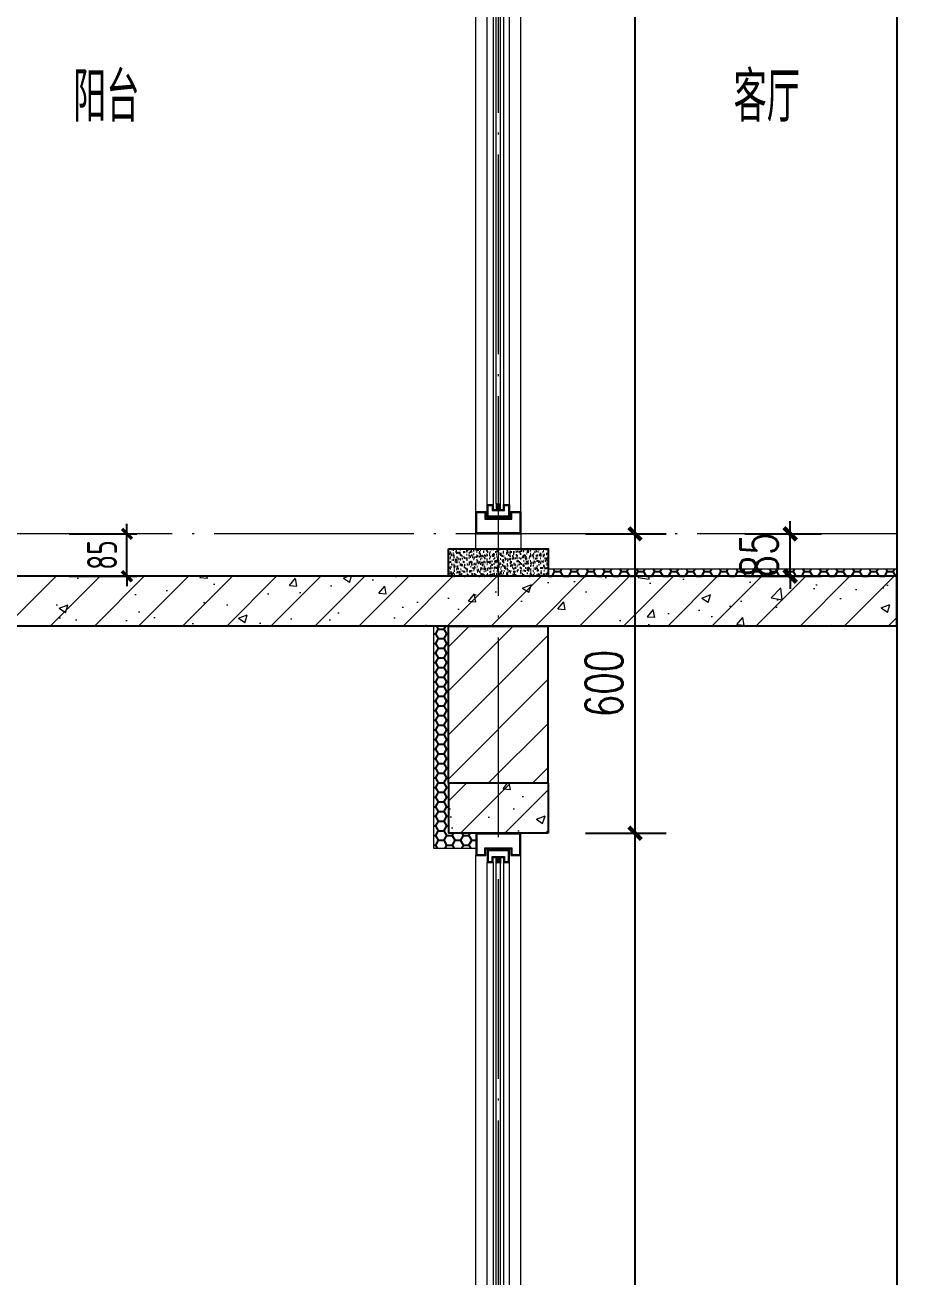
# Model space of a CAD drawing. Extents: x -1712635 to -854203, y -534641 to -21985.
# Drawn here: x -995730 to -993931, y -159580 to -157071 of the extents above; entities that cross this region are included whole.
import ezdxf

# ---------------------------------------------------------------- set-up
doc = ezdxf.new("R2010")
doc.units = 0
doc.header["$LTSCALE"] = 1000
doc.linetypes.add('DOTE', pattern=[2.42, 2, -0.2, 0.02, -0.2])
doc.layers.get('0').update_dxf_attribs({"linetype": 'CONTINUOUS'})
doc.layers.get('Defpoints').update_dxf_attribs({"linetype": 'CONTINUOUS'})
for name, color, linetype in [('DIM', 2, 'CONTINUOUS'), ('DIM_SYMB', 3, 'CONTINUOUS'), ('PUB_DIM', 3, 'CONTINUOUS'), ('PUB_TEXT', 2, 'CONTINUOUS'), ('WALL', 2, 'CONTINUOUS'), ('立面-看线', 251, 'CONTINUOUS')]:
    doc.layers.add(name, color=color, linetype=linetype)
for name, color, linetype, lineweight in [('DOTE', 19, 'DOTE', 9), ('PUB_HATCH', 8, 'CONTINUOUS', 9), ('S_WINDOW', 144, 'CONTINUOUS', 15), ('细细', 250, 'CONTINUOUS', 0)]:
    doc.layers.add(name, color=color, linetype=linetype, lineweight=lineweight)
doc.styles.add('_TCH_DIM_T3', font='SIMPLEX', dxfattribs={"width": 0.705882, "bigfont": 'GBCBIG'})
doc.styles.add('TSSD_DIMENSION', font='Tssdeng.shx', dxfattribs={"width": 0.7, "bigfont": 'tssdchn.shx'})
doc.styles.add('TSSD_REIN', font='tssdeng.shx', dxfattribs={"width": 0.7, "height": 300, "bigfont": 'tssdchn.shx'})
doc.dimstyles.new('_TCH_ARCH&&25', dxfattribs={"dimtxt": 74.375, "dimasz": 25, "dimexe": 62.5, "dimexo": 75, "dimgap": 25, "dimtad": 1, "dimdec": 0, "dimzin": 0, "dimdsep": 46, "dimtxsty": '_TCH_DIM_T3', "dimblk": 'ARCHTICK', "dimcen": 0.09, "dimclrt": 7, "dimazin": 0, "dimtfac": 1, "dimtdec": 0, "dimtix": 1, "dimtmove": 2, "dimatfit": 3, "dimldrblk": 'ARCHTICK', "dimfxl": 0, "dimtolj": 1, "dimtzin": 0, "dimarcsym": 0})
doc.dimstyles.new('TSSD_20_20', dxfattribs={"dimtxt": 60, "dimasz": 20, "dimexe": 20, "dimexo": 50, "dimgap": 20, "dimtad": 1, "dimdec": 0, "dimzin": 0, "dimdsep": 46, "dimtxsty": 'TSSD_DIMENSION', "dimblk": 'ARCHTICK', "dimblk1": 'ARCHTICK', "dimblk2": 'ARCHTICK', "dimcen": 0, "dimdle": 20, "dimclrt": 7, "dimadec": 0, "dimazin": 0, "dimtfac": 1, "dimtdec": 0, "dimtix": 1, "dimtmove": 2, "dimatfit": 3, "dimfxl": 0, "dimtolj": 1, "dimtzin": 0, "dimarcsym": 0})
pattern_1 = [(315, (145053.3697, 680712.4302), (-1.76776695, -1.76776695), []), (315, (145054.5482, 680712.4302), (-1.76776695, -1.76776695), [])]
pattern_2 = [(315, (145053.3697, 678374.192), (-1.76776695, -1.76776695), []), (315, (145054.5482, 678374.192), (-1.76776695, -1.76776695), [])]
pattern_3 = [(45, (-1569657.01, 4552.52), (-44.194174, 44.194174), []), (50, (-1569657.01, 4552.52), (179.315046, -15.688034), [18.75, -206.25]), (355, (-1569657.01, 4552.52), (-34.687833, 188.048033), [15, -165]), (100.4514, (-1569642.07, 4551.21), (144.627345, 172.359886), [15.93505, -175.28553]), (46.1842, (-1569657, 4602.52), (266.81026, -41.37975), [28.125, -309.375]), (96.6356, (-1569634.78, 4599.07), (233.66568, 243.52947), [23.90257, -262.92825]), (351.1842, (-1569657, 4602.52), (233.66549, 243.52965), [22.5, -247.5]), (21, (-1569632.01, 4590.02), (149.226763, -100.654723), [18.75, -206.25]), (326, (-1569632.01, 4590.02), (60.828833, 181.28751), [15, -165]), (71.4514, (-1569619.58, 4581.63), (210.055657, 80.632624), [15.93505, -175.28553]), (37.5, (-1569657.01, 4552.52), (3.039964, 83.2234635), [0, -163, 0, -167.5, 0, -165.625]), (7.5, (-1569657.01, 4552.52), (65.767384, 98.602928), [0, -95.5, 0, -159.25, 0, -63.125]), (327.5, (-1569712.76, 4552.52), (133.455609, -5.638718), [0, -62.5, 0, -195, 0, -258.75]), (317.5, (-1569737.76, 4552.52), (145.796542, 25.026246), [0, -81.25, 0, -129.5, 0, -183.75])]

# ---------------------------------------------------------------- blocks, each defined once
blk = doc.blocks.new('afzdfsregf')
at = {"layer": '细细'}
h = blk.add_hatch(dxfattribs=at)
h.set_pattern_fill('金属', color=256, style=0)
h.set_pattern_definition(pattern_1)
h.paths.add_polyline_path([(221063.8, 608913.8), (221043.8, 608913.8), (221043.8, 608927.3), (220993.8, 608927.3), (220993.8, 608913.8), (220973.8, 608913.8), (220973.8, 608958.8), (221063.8, 608958.8)])
h.paths.add_polyline_path([(221045.8, 608929.3), (221045.8, 608915.8), (221061.8, 608915.8), (221061.8, 608956.8), (220975.8, 608956.8), (220975.8, 608915.8), (220991.8, 608915.8), (220991.8, 608929.3)], flags=16)
h = blk.add_hatch(dxfattribs=at)
h.set_pattern_fill('金属', color=256, style=0)
h.set_pattern_definition(pattern_1)
h.paths.add_polyline_path([(220996.3, 608925.3), (220996.3, 608900.3), (221008.3, 608900.3), (221008.3, 608910.3), (221029.3, 608910.3), (221029.3, 608900.3), (221041.3, 608900.3), (221041.3, 608925.3)])
h.paths.add_polyline_path([(221039.3, 608923.3), (221039.3, 608902.3), (221031.3, 608902.3), (221031.3, 608912.3), (221006.3, 608912.3), (221006.3, 608902.3), (220998.3, 608902.3), (220998.3, 608923.3)], flags=16)
h = blk.add_hatch(color=256, dxfattribs=at)
edge = h.paths.add_edge_path()
edge.add_line((221023.3, 608910.3), (221023.3, 608898.3))
edge.add_arc((221018.8, 608890), 9.44, 61.5175, 118.4825)
edge.add_line((221014.3, 608898.3), (221014.3, 608910.3))
edge.add_arc((221018.8, 608918.6), 9.44, 241.5175, 298.4825)
h = blk.add_hatch(dxfattribs=at)
h.set_pattern_fill('金属', color=256, style=0)
h.set_pattern_definition(pattern_2)
h.paths.add_polyline_path([(221063.8, 606703.8), (221043.8, 606703.8), (221043.8, 606690.3), (220993.8, 606690.3), (220993.8, 606703.8), (220973.8, 606703.8), (220973.8, 606658.8), (221063.8, 606658.8)])
h.paths.add_polyline_path([(221045.8, 606688.3), (221045.8, 606701.8), (221061.8, 606701.8), (221061.8, 606660.8), (220975.8, 606660.8), (220975.8, 606701.8), (220991.8, 606701.8), (220991.8, 606688.3)], flags=16)
h = blk.add_hatch(dxfattribs=at)
h.set_pattern_fill('金属', color=256, style=0)
h.set_pattern_definition(pattern_2)
h.paths.add_polyline_path([(220996.3, 606692.3), (220996.3, 606717.3), (221008.3, 606717.3), (221008.3, 606707.3), (221029.3, 606707.3), (221029.3, 606717.3), (221041.3, 606717.3), (221041.3, 606692.3)])
h.paths.add_polyline_path([(221039.3, 606694.3), (221039.3, 606715.3), (221031.3, 606715.3), (221031.3, 606705.3), (221006.3, 606705.3), (221006.3, 606715.3), (220998.3, 606715.3), (220998.3, 606694.3)], flags=16)
h = blk.add_hatch(color=256, dxfattribs=at)
edge = h.paths.add_edge_path()
edge.add_line((221023.3, 606707.3), (221023.3, 606719.3))
edge.add_arc((221018.8, 606727.6), 9.44, 241.5175, 298.4825, ccw=False)
edge.add_line((221014.3, 606719.3), (221014.3, 606707.3))
edge.add_arc((221018.8, 606699), 9.44, 61.5175, 118.4825, ccw=False)
at = {"layer": 'S_WINDOW'}
for p, q in [((220973.8, 606703.8), (220973.8, 608913.8)), ((221063.8, 606703.8), (221063.8, 608913.8)), ((220996.3, 606717.3), (220996.3, 608900.3)), ((221041.3, 606717.3), (221041.3, 608900.3))]:
    blk.add_line(p, q, dxfattribs=at)
for points in [[(220973.8, 608958.8), (220973.8, 608913.8), (220993.8, 608913.8), (220993.8, 608927.3), (221043.8, 608927.3), (221043.8, 608913.8), (221063.8, 608913.8), (221063.8, 608958.8)], [(220975.8, 608956.8), (220975.8, 608915.8), (220991.8, 608915.8), (220991.8, 608929.3), (221045.8, 608929.3), (221045.8, 608915.8), (221061.8, 608915.8), (221061.8, 608956.8)], [(220996.3, 608925.3), (220996.3, 608900.3), (221008.3, 608900.3), (221008.3, 608910.3), (221029.3, 608910.3), (221029.3, 608900.3), (221041.3, 608900.3), (221041.3, 608925.3)], [(220998.3, 608923.3), (220998.3, 608902.3), (221006.3, 608902.3), (221006.3, 608912.3), (221031.3, 608912.3), (221031.3, 608902.3), (221039.3, 608902.3), (221039.3, 608923.3)], [(220973.8, 606658.8), (220973.8, 606703.8), (220993.8, 606703.8), (220993.8, 606690.3), (221043.8, 606690.3), (221043.8, 606703.8), (221063.8, 606703.8), (221063.8, 606658.8)], [(220975.8, 606660.8), (220975.8, 606701.8), (220991.8, 606701.8), (220991.8, 606688.3), (221045.8, 606688.3), (221045.8, 606701.8), (221061.8, 606701.8), (221061.8, 606660.8)], [(220996.3, 606692.3), (220996.3, 606717.3), (221008.3, 606717.3), (221008.3, 606707.3), (221029.3, 606707.3), (221029.3, 606717.3), (221041.3, 606717.3), (221041.3, 606692.3)], [(220998.3, 606694.3), (220998.3, 606715.3), (221006.3, 606715.3), (221006.3, 606705.3), (221031.3, 606705.3), (221031.3, 606715.3), (221039.3, 606715.3), (221039.3, 606694.3)]]:
    blk.add_lwpolyline(points, close=True, dxfattribs=at)
at = {"layer": '细细'}
for points in [[(221014.3, 606719.3), (221014.3, 608910.3)], [(221023.3, 606719.3), (221023.3, 608910.3)], [(221008.3, 608900.3), (221008.3, 606717.3)], [(221029.3, 608900.3), (221029.3, 606717.3)]]:
    blk.add_lwpolyline(points, dxfattribs=at)
for points in [[(221023.3, 608910.3), (221023.3, 608898.3, 0.253805), (221014.3, 608898.3), (221014.3, 608910.3, 0.253805)], [(221023.3, 606707.3), (221023.3, 606719.3, -0.253805), (221014.3, 606719.3), (221014.3, 606707.3, -0.253805)]]:
    blk.add_lwpolyline(points, format="xyb", close=True, dxfattribs=at)
blk = doc.blocks.new('_ArchTick')
at = {"color": 0, "const_width": 0.35}
blk.add_lwpolyline([(-0.5, -0.5), (0.5, 0.5)], dxfattribs=at)
blk = doc.blocks.new('*D3041')
at = {"layer": 'Defpoints', "color": 0}
for p in [(-994681.8, -158690.5), (-994507.9, -158690.5), (-994681.8, -160990.5)]:
    blk.add_point(p, dxfattribs=at)
at = {"layer": 'PUB_DIM', "color": 0, "lineweight": -2}
for p, q in [((-994606.8, -158690.5), (-994445.4, -158690.5)), ((-994507.9, -160990.5), (-994507.9, -158690.5)), ((-994606.8, -160990.5), (-994445.4, -160990.5))]:
    blk.add_line(p, q, dxfattribs=at)
at = {"layer": 'PUB_DIM', "color": 0, "lineweight": -2, "xscale": 25, "yscale": 25, "zscale": 25}
for p, rotation in [((-994507.9, -158690.5), 90), ((-994507.9, -160990.5), 270)]:
    blk.add_blockref('_ArchTick', p, dxfattribs=dict(at, rotation=rotation))
at = {"layer": 'PUB_DIM', "color": 7, "insert": (-994570, -159840.5), "char_height": 74.38, "attachment_point": 5, "rotation": 90, "style": '_TCH_DIM_T3'}
blk.add_mtext('\\A1;2300', dxfattribs=at)
blk = doc.blocks.new('*D3042')
at = {"layer": 'Defpoints', "color": 0}
for p in [(-994681.8, -158090.5), (-994507.9, -158090.5), (-994681.8, -158690.5)]:
    blk.add_point(p, dxfattribs=at)
at = {"layer": 'PUB_DIM', "color": 0, "lineweight": -2}
for p, q in [((-994606.8, -158090.5), (-994445.4, -158090.5)), ((-994507.9, -158690.5), (-994507.9, -158090.5)), ((-994606.8, -158690.5), (-994445.4, -158690.5))]:
    blk.add_line(p, q, dxfattribs=at)
at = {"layer": 'PUB_DIM', "color": 0, "lineweight": -2, "xscale": 25, "yscale": 25, "zscale": 25}
for p, rotation in [((-994507.9, -158090.5), 90), ((-994507.9, -158690.5), 270)]:
    blk.add_blockref('_ArchTick', p, dxfattribs=dict(at, rotation=rotation))
at = {"layer": 'PUB_DIM', "color": 7, "insert": (-994570, -158390.5), "char_height": 74.38, "attachment_point": 5, "rotation": 90, "style": '_TCH_DIM_T3'}
blk.add_mtext('\\A1;600', dxfattribs=at)
blk = doc.blocks.new('*D3043')
at = {"layer": 'Defpoints', "color": 0}
for p in [(-994681.8, -155790.5), (-994507.9, -155790.5), (-994681.8, -158090.5)]:
    blk.add_point(p, dxfattribs=at)
at = {"layer": 'PUB_DIM', "color": 0, "lineweight": -2}
for p, q in [((-994606.8, -155790.5), (-994445.4, -155790.5)), ((-994507.9, -158090.5), (-994507.9, -155790.5)), ((-994606.8, -158090.5), (-994445.4, -158090.5))]:
    blk.add_line(p, q, dxfattribs=at)
at = {"layer": 'PUB_DIM', "color": 0, "lineweight": -2, "xscale": 25, "yscale": 25, "zscale": 25}
for p, rotation in [((-994507.9, -155790.5), 90), ((-994507.9, -158090.5), 270)]:
    blk.add_blockref('_ArchTick', p, dxfattribs=dict(at, rotation=rotation))
at = {"layer": 'PUB_DIM', "color": 7, "insert": (-994570, -156940.5), "char_height": 74.38, "attachment_point": 5, "rotation": 90, "style": '_TCH_DIM_T3'}
blk.add_mtext('\\A1;2300', dxfattribs=at)
blk = doc.blocks.new('*D3073')
at = {"layer": 'Defpoints', "color": 0}
for p in [(-995692, -158090.5), (-995526, -158090.5), (-995692, -158175.5)]:
    blk.add_point(p, dxfattribs=at)
at = {"layer": 'DIM', "color": 0, "lineweight": -2}
for p, q in [((-995642, -158090.5), (-995506, -158090.5)), ((-995526, -158090.5), (-995526, -158070.5)), ((-995526, -158175.5), (-995526, -158090.5)), ((-995642, -158175.5), (-995506, -158175.5)), ((-995526, -158175.5), (-995526, -158195.5))]:
    blk.add_line(p, q, dxfattribs=at)
at = {"layer": 'DIM', "color": 0, "lineweight": -2, "xscale": 20, "yscale": 20, "zscale": 20}
for p, rotation in [((-995526, -158090.5), 270), ((-995526, -158175.5), 90)]:
    blk.add_blockref('_ArchTick', p, dxfattribs=dict(at, rotation=rotation))
at = {"layer": 'DIM', "color": 7, "insert": (-995576, -158133), "char_height": 60, "attachment_point": 5, "rotation": 90, "style": 'TSSD_DIMENSION'}
blk.add_mtext('\\A1;85', dxfattribs=at)
blk = doc.blocks.new('*D3074')
at = {"layer": 'Defpoints', "color": 0}
for p in [(-994362.9, -158090.5), (-994196.9, -158090.5), (-994362.9, -158175.5)]:
    blk.add_point(p, dxfattribs=at)
at = {"layer": 'PUB_DIM', "color": 0, "lineweight": -2}
for p, q in [((-994196.9, -158090.5), (-994196.9, -158065.5)), ((-994287.9, -158090.5), (-994134.4, -158090.5)), ((-994196.9, -158175.5), (-994196.9, -158090.5)), ((-994287.9, -158175.5), (-994134.4, -158175.5)), ((-994196.9, -158175.5), (-994196.9, -158200.5))]:
    blk.add_line(p, q, dxfattribs=at)
at = {"layer": 'PUB_DIM', "color": 0, "lineweight": -2, "xscale": 25, "yscale": 25, "zscale": 25}
for p, rotation in [((-994196.9, -158090.5), 270), ((-994196.9, -158175.5), 90)]:
    blk.add_blockref('_ArchTick', p, dxfattribs=dict(at, rotation=rotation))
at = {"layer": 'PUB_DIM', "color": 7, "insert": (-994259.1, -158133), "char_height": 74.38, "attachment_point": 5, "rotation": 90, "style": '_TCH_DIM_T3'}
blk.add_mtext('\\A1;85', dxfattribs=at)
blk = doc.blocks.new('20210902.15310664')
at = {"layer": 'DOTE', "color": 1, "linetype": 'DOTE', "ltscale": 0.2}
for p, q in [((86857.8, -133245.9), (86857.8, -113645.9)), ((87656.3, -126345.9), (83887.6, -126345.9))]:
    blk.add_line(p, q, dxfattribs=at)

msp = doc.modelspace()

# ---------------------------------------------------------------- hatches: boundary and pattern name
at = {"layer": 'PUB_HATCH'}
h = msp.add_hatch(dxfattribs=at)
h.set_pattern_fill('钢筋混凝土', color=256, scale=25, style=0)
h.set_pattern_definition(pattern_3)
h.paths.add_polyline_path([(-996481.83, -158175.52), (-996481.83, -158275.52), (-993983.3, -158275.52), (-993983.3, -158175.52)])
h = msp.add_hatch(dxfattribs=at)
h.set_pattern_fill('普通砖', color=256, scale=25, style=0)
h.set_pattern_definition([(45, (-1569657.01, 4597.395), (-44.1941915, 44.1941915), [])])
h.paths.add_polyline_path([(-994881.83, -158590.52), (-994681.83, -158590.52), (-994681.83, -158275.52), (-994881.83, -158275.52)])
h = msp.add_hatch(dxfattribs=at)
h.set_pattern_fill('钢筋混凝土', color=256, scale=25, style=0)
h.set_pattern_definition(pattern_3)
h.paths.add_polyline_path([(-994881.83, -158590.52), (-994881.83, -158690.52), (-994681.83, -158690.52), (-994681.83, -158590.52)])
at = {"layer": '立面-看线'}
h = msp.add_hatch(dxfattribs=at)
h.set_pattern_fill('碎沙', color=256, scale=4)
h.set_pattern_definition([(37.5, (-1795935.0695, -543537.4675), (-0.32000626, 9.78826475), [0, -7.7216, 0, -8.636, 0, -8.255]), (7.5, (-1795935.07, -543537.467), (8.99046566, 14.33650201), [0, -4.1656, 0, -6.9596, 0, -2.667]), (327.5, (-1795941.318, -543537.4675), (15.819847405, 0.02874369), [0, -2.54, 0, -9.144, 0, -11.938]), (317.5, (-1795941.318, -543537.467), (15.27112905, 4.45858647), [0, -1.27, 0, -5.9944, 0, -6.858])])
h.paths.add_polyline_path([(-994881.83, -158175.52), (-994681.83, -158175.52), (-994681.83, -158120.52), (-994881.83, -158120.52)])
h = msp.add_hatch(dxfattribs=at)
h.set_pattern_fill('HONEY', color=256, scale=7)
h.set_pattern_definition([(0, (-1796035.07, -543537.4675), (16.66875, 9.623705), [11.1125, -22.225]), (120, (-1796035.07, -543537.4675), (-16.66874801, 9.62370845), [11.1125, -22.225]), (60, (-1796035.07, -543537.4675), (1.99e-06, 19.24741345), [-22.225, 11.1125])])
h.paths.add_polyline_path([(-993983.3, -158160.52), (-994681.83, -158160.52), (-994681.83, -158175.52), (-993983.3, -158175.52)])
h = msp.add_hatch(dxfattribs=at)
h.set_pattern_fill('HONEY', color=256, scale=7)
h.set_pattern_definition([(0, (-1795935.07, -543537.4675), (16.66875, 9.623705), [11.1125, -22.225]), (120, (-1795935.07, -543537.4675), (-16.66874801, 9.62370845), [11.1125, -22.225]), (60, (-1795935.07, -543537.4675), (1.99e-06, 19.24741345), [-22.225, 11.1125])])
h.paths.add_polyline_path([(-994911.83, -158275.52), (-994881.83, -158275.52), (-994881.83, -158690.52), (-994826.83, -158690.52), (-994826.83, -158720.52), (-994911.83, -158720.52)])

# ---------------------------------------------------------------- linework, layer by layer
at = {"layer": 'DIM_SYMB'}
msp.add_lwpolyline([(-993983.3, -145970.52), (-993983.3, -155602.39), (-993930.8, -155621.5), (-994035.8, -155640.01), (-993983.3, -155658.64), (-993983.3, -165290.52)], dxfattribs=at)
at = {"layer": 'PUB_HATCH', "color": 215}
msp.add_line((-994681.83, -158160.52), (-993983.3, -158160.52), dxfattribs=at)
msp.add_lwpolyline([(-994911.83, -158275.52), (-994911.83, -158720.52), (-994826.83, -158720.52)], dxfattribs=at)
at = {"layer": 'S_WINDOW'}
msp.add_lwpolyline([(-994826.83, -158090.52), (-994736.83, -158090.52), (-994736.83, -158120.52), (-994826.83, -158120.52)], close=True, dxfattribs=at)
at = {"layer": 'WALL'}
for p, q in [((-993983.3, -158175.52), (-996481.83, -158175.52)), ((-993983.3, -158275.52), (-993983.3, -158175.52)), ((-993983.3, -158275.52), (-996481.83, -158275.52)), ((-994881.83, -158590.52), (-994881.83, -158275.52)), ((-994881.83, -158275.52), (-994681.83, -158275.52)), ((-994681.83, -158590.52), (-994681.83, -158275.52)), ((-994881.83, -158590.52), (-994881.83, -158690.52)), ((-994681.83, -158590.52), (-994881.83, -158590.52)), ((-994681.83, -158590.52), (-994681.83, -158690.52)), ((-994681.83, -158690.52), (-994881.83, -158690.52))]:
    msp.add_line(p, q, dxfattribs=at)
msp.add_lwpolyline([(-994881.83, -158120.52), (-994681.83, -158120.52), (-994681.83, -158175.52), (-994881.83, -158175.52)], close=True, dxfattribs=at)

# ---------------------------------------------------------------- block references
for p in [(-1215800.59, -764749.27), (-1215800.59, -767649.27)]:
    msp.add_blockref('afzdfsregf', p)
at = {"layer": 'DOTE'}
msp.add_blockref('20210902.15310664', (-1081639.59, -31744.62), dxfattribs=at)

# ---------------------------------------------------------------- texts
at = {"layer": 'PUB_TEXT', "style": 'TSSD_REIN', "width": 0.7}
for s, p in [('阳台', (-995633.92, -157264.89)), ('客厅', (-994310.42, -157264.89))]:
    msp.add_text(s, height=100, dxfattribs=at).set_placement(p)

# ---------------------------------------------------------------- dimensions: what is measured, and where the dimension line sits
at = {"layer": 'DIM'}
dim = msp.add_aligned_dim(p1=(-995692, -158175.52), p2=(-995692, -158090.52), distance=-165.96, dimstyle='TSSD_20_20', dxfattribs=at)
dim.commit()
dim.dimension.update_dxf_attribs({"geometry": '*D3073', "text_midpoint": (-995576.04, -158133.02)})
at = {"layer": 'PUB_DIM'}
for p1, p2, distance, picture, middle in [((-994681.83, -158090.52), (-994681.83, -155790.52), -173.97, '*D3043', (-994570.05, -156940.52)), ((-994362.89, -158175.52), (-994362.89, -158090.52), -165.96, '*D3074', (-994259.12, -158133.02)), ((-994681.83, -158690.52), (-994681.83, -158090.52), -173.97, '*D3042', (-994570.05, -158390.52)), ((-994681.83, -160990.52), (-994681.83, -158690.52), -173.97, '*D3041', (-994570.05, -159840.52))]:
    dim = msp.add_aligned_dim(p1=p1, p2=p2, distance=distance, dimstyle='_TCH_ARCH&&25', dxfattribs=at)
    dim.commit()
    dim.dimension.update_dxf_attribs({"geometry": picture, "text_midpoint": middle})

doc.saveas('drawing.dxf')
